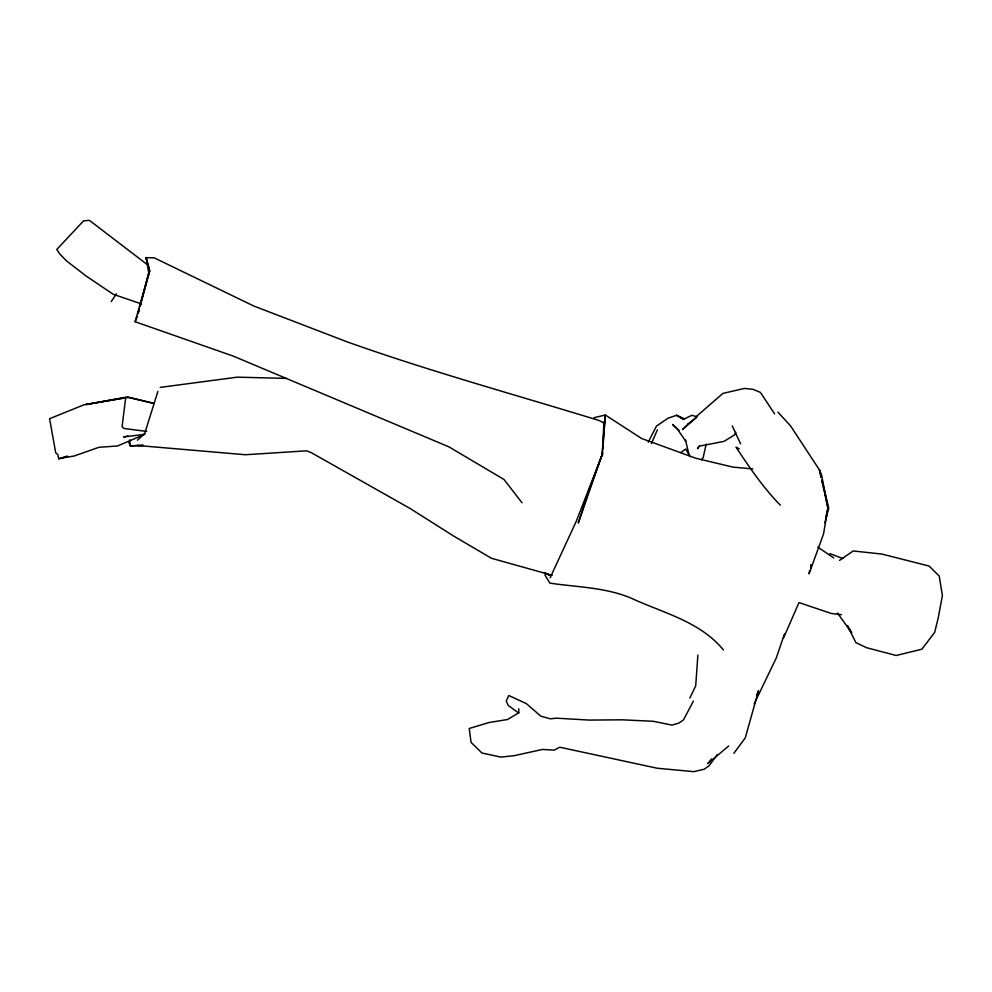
<?xml version="1.0" encoding="UTF-8"?>
<svg xmlns="http://www.w3.org/2000/svg" width="992" height="992" viewBox="0 0 992 992"><rect width="100%" height="100%" fill="white"/><g stroke="black" fill="none" stroke-linecap="round" stroke-linejoin="round"><path stroke-width="1.49" d="M811.332 564.82L811.22 567.908L809.063 573.872L809.522 570.822M603.905 421.699L602.367 455.514L602.59 452.513M697.884 655.092L695.702 685.844L689.874 698.021M602.913 448.012L605.318 415.016L594.034 417.694M706.155 444.156L703.192 457.498L701.518 459.854M825.852 516.956L827.936 508.127L821.574 475.007L819.479 469.972L790.5 425.828L777.951 412.102M754.156 703.936L776.24 658.068L784.498 633.888M139.19 309.343L138.049 313.757L139.289 309.33M139.946 306.392L148.688 272.54L146.097 257.672L149.68 271.002L140.095 306.379M824.823 522.821L828.742 508.09L821.971 480.24M522.015 502.77L503.986 479.483L449.004 446.896L233.281 356.116L135.086 321.718L149.68 271.002L146.146 257.697M157.889 391.356L144.745 433.38L137.466 440.175M783.457 638.166L798.982 602.578L831.222 613.453L841.501 614.705M135.123 321.73L137.293 316.696M651.434 443.585L657.361 429.871M756.636 694.921L758.508 690.754L745.277 737.85L733.882 753.3M550.163 577.766L576.389 521.023L601.97 455.142L605.318 415.016L641.588 438.476L695.764 458.23L733.076 467.133L752.742 468.931M648.21 442.196L656.456 426.101L667.976 418.215L676.581 415.288L684.48 418.884L691.846 415.288L697.24 416.863M693.408 701.108L683.463 719.894L678.937 723.056L671.981 725.102L653.306 721.296L622.182 719.808L589.347 720.08L556.45 718.183L550.275 718.816L540.863 716.174L526.368 703.638L508.809 695.504L506.267 700.935L508.177 705.362L518.766 713.112M735.853 432.338L734.328 435.042L723.974 441.403L699.36 446.127L697.488 448.719L699.112 446.102M111.278 301.556L116.424 293.83M717.191 754.614L709.168 765.725L704.146 769.246L693.842 771.652L657.188 768.23L559.748 747.212L554.218 750.126L542.512 749.431L514.129 755.693L500.886 757.094L481.938 753.002L471.064 742.388L469.216 728.5L489.081 722.523L507.544 719.51L518.89 712.727L518.717 708.796M711.599 758.855L707.718 763.691L728.649 746.021M695.442 417.272L722.932 393.402L744.397 388.43L752.916 389.298L760.418 392.398L774.628 413.9M680.859 452.575L685.757 449.004L690.072 456.704M839.542 560.381L853.207 550.969L881.95 554.069L929.107 566.072L939.213 576.042L942.4 595.56L938.221 617.917L934.687 632.363L921.903 649.19L896.173 655.501L866.611 647.714L855.885 642.63L847.317 625.468L851.756 632.574M143.803 434.769L117.564 445.966L98.927 447.305L74.09 456.035L60.004 458.341L67.493 456.233L58.776 459.11L57.846 454.646L55.713 452.836L49.6 418.711L83.948 404.798L125.711 397.606L122.066 426.672L124.012 428.482L146.717 431.421M128.067 436.009L123.591 436.951L145.043 434.31M143.443 445.284L130.188 445.83L128.613 441.601M142.575 445.445L130.188 445.83L129.729 439.803M146.097 257.672L154.095 257.808L253.89 306.057L347.2 341.88C430.23 371.454 515.195 394.704 599.379 420.583L604.376 423.311M286.403 378.411L237.336 377.158L160.22 387.388M552.135 575.286L491.449 558.273L453.381 535.891L410.118 508.499L311.314 452.674L306.652 450.827L245.359 454.733L137.318 445.47M154.132 403.546L128.142 397.432L86.13 404.538L127.472 396.899L154.244 403.397M141.645 303.974L113.224 294.277L86.106 276.012L66.625 260.995L59.991 254.237L56.78 249.5L83.588 220.832L89.392 220.348L148.564 265.571M829.944 553.66L842.989 558.583M544.509 572.731L549.27 575.062L545.141 572.992M739.226 448.855L736.039 447.181C749.431 467.418 763.307 487.766 780.295 505.176M684.021 419.455L676.581 415.288L682.893 419.095M817.854 547.138L833.714 557.926M679.012 430.392L672.626 424.477L677.623 429.4L685.77 441.266M723.391 649.921C701.096 622.691 666.165 613.651 635.289 600.048C608.617 587.276 578.547 587.438 549.878 583.135L544.806 574.765M837.508 613.044L851.372 632.487M732.282 425.94L740.615 443.908M821.264 477.301L819.479 469.972L821.103 477.313M685.41 439.729L688.956 454.41M821.76 480.24L824.364 491.982M825.009 494.921L827.936 508.127L823.509 534.031L811.22 567.908L810.985 564.857M588.628 491.486L578.274 523.044L601.97 455.142L588.628 491.486M688.225 423.844L682.57 429.499L696.161 417.644L688.225 423.844"/></g></svg>
